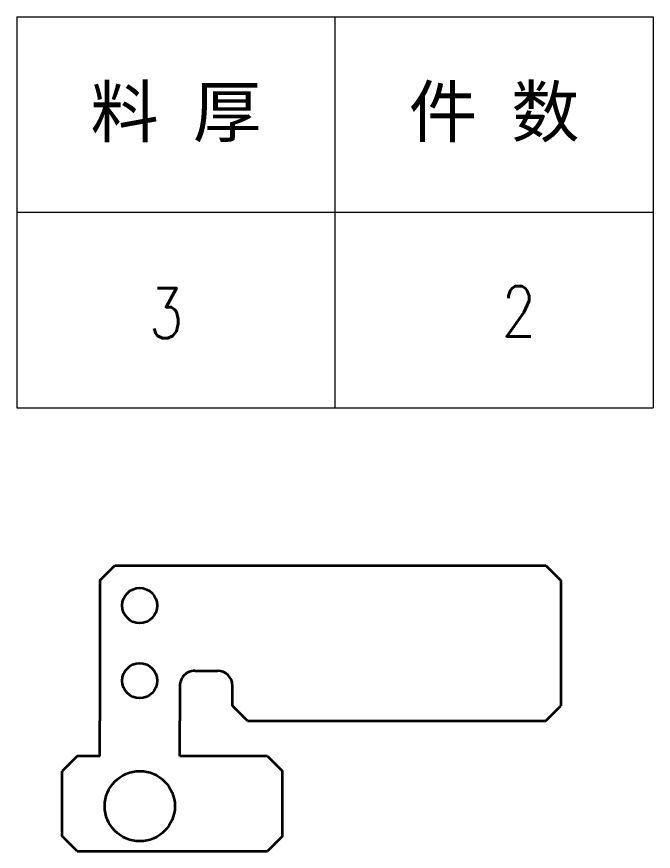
# Model space of a CAD drawing. Header units: millimetres. Extents: x -47800 to 104182, y -50696 to 46579.
# Drawn here: x -46896.2 to -46769.2, y 46276.6 to 46443 of the extents above; entities that cross this region are included whole.
import ezdxf
from ezdxf.enums import TextEntityAlignment as Align

# ---------------------------------------------------------------- set-up
doc = ezdxf.new("R2010")
doc.units = ezdxf.units.MM
doc.header["$LTSCALE"] = 0.5
doc.layers.add('标注线', color=3, linetype='Continuous', lineweight=18)
doc.layers.add('粗实线', color=7, linetype='Continuous', lineweight=35)
doc.styles.add('DIM', font='romans.shx', dxfattribs={"width": 0.8, "bigfont": 'bigfont.shx'})
doc.styles.get("Standard").update_dxf_attribs({"font": 'simplex.shx'})

# ---------------------------------------------------------------- blocks, each defined once
blk = doc.blocks.new('*T259')
at = {"color": 0, "linetype": 'ByBlock', "lineweight": -2, "transparency": 16777216}
for p, q in [((0, 0), (127, 0)), ((0, 0), (0, -78)), ((63.5, 0), (63.5, -78)), ((127, 0), (127, -78)), ((0, -39), (127, -39)), ((0, -78), (127, -78))]:
    blk.add_line(p, q, dxfattribs=at)
at = {"color": 0, "transparency": 16777216, "char_height": 10, "width": 60.5, "attachment_point": 5}
for s, insert in [('{\\fSimSun|b0|i0|c134|p2;料 厚}', (31.75, -19.5)), ('{\\fSimSun|b0|i0|c134|p2;件 数}', (95.25, -19.5))]:
    blk.add_mtext(s, dxfattribs=dict(at, insert=insert))
blk = doc.blocks.new('拆图参数')
blk.add_blockref('*T259', (-63.5, 78))
at = {"style": 'DIM', "width": 0.8}
blk.add_attdef('6', text='', height=10, dxfattribs=at).set_placement((-37.13, 18.91), align=Align.MIDDLE_LEFT)
blk.add_attdef('1', text='', height=10, dxfattribs=at).set_placement((36.65, 19.27), align=Align.MIDDLE_CENTER)

msp = doc.modelspace()

# ---------------------------------------------------------------- linework, layer by layer
at = {"layer": '粗实线', "lineweight": 35}
for p, q in [((-46879.638, 46330.623), (-46876.638, 46333.623)), ((-46876.638, 46333.623), (-46790.638, 46333.623)), ((-46790.638, 46333.623), (-46787.638, 46330.623)), ((-46879.638, 46330.623), (-46879.638, 46302.623)), ((-46787.638, 46330.623), (-46787.638, 46305.623)), ((-46860.638, 46312.623), (-46856.138, 46312.623)), ((-46863.638, 46309.623), (-46863.638, 46302.623)), ((-46853.138, 46305.623), (-46853.138, 46309.623)), ((-46850.138, 46302.623), (-46853.138, 46305.623)), ((-46790.638, 46302.623), (-46787.638, 46305.623)), ((-46879.638, 46295.623), (-46879.638, 46302.623)), ((-46863.638, 46295.623), (-46863.638, 46302.623)), ((-46850.138, 46302.623), (-46790.638, 46302.623)), ((-46884.138, 46295.623), (-46887.138, 46292.623)), ((-46879.638, 46295.623), (-46884.138, 46295.623)), ((-46846.138, 46295.623), (-46863.638, 46295.623)), ((-46846.138, 46295.623), (-46843.138, 46292.623)), ((-46887.138, 46279.623), (-46887.138, 46292.623)), ((-46843.138, 46279.623), (-46843.138, 46292.623)), ((-46884.138, 46276.623), (-46887.138, 46279.623)), ((-46843.138, 46279.623), (-46846.138, 46276.623)), ((-46884.138, 46276.623), (-46846.902, 46276.623)), ((-46846.902, 46276.623), (-46846.138, 46276.623))]:
    msp.add_line(p, q, dxfattribs=at)
for centre, radius in [((-46871.638, 46325.623), 3.5), ((-46871.638, 46310.623), 3.5), ((-46871.638, 46285.623), 7)]:
    msp.add_circle(centre, radius, dxfattribs=at)
for centre, start, end in [((-46860.638, 46309.623), 90, 180.00001), ((-46856.138, 46309.623), 0, 90)]:
    msp.add_arc(centre, 3, start, end, dxfattribs=at)

# ---------------------------------------------------------------- block references
at = {"layer": '标注线'}
msp.add_blockref('拆图参数', (-46832.694, 46365.009), dxfattribs=at).add_auto_attribs({'1': '2', '6': '3'})

doc.saveas('drawing.dxf')
